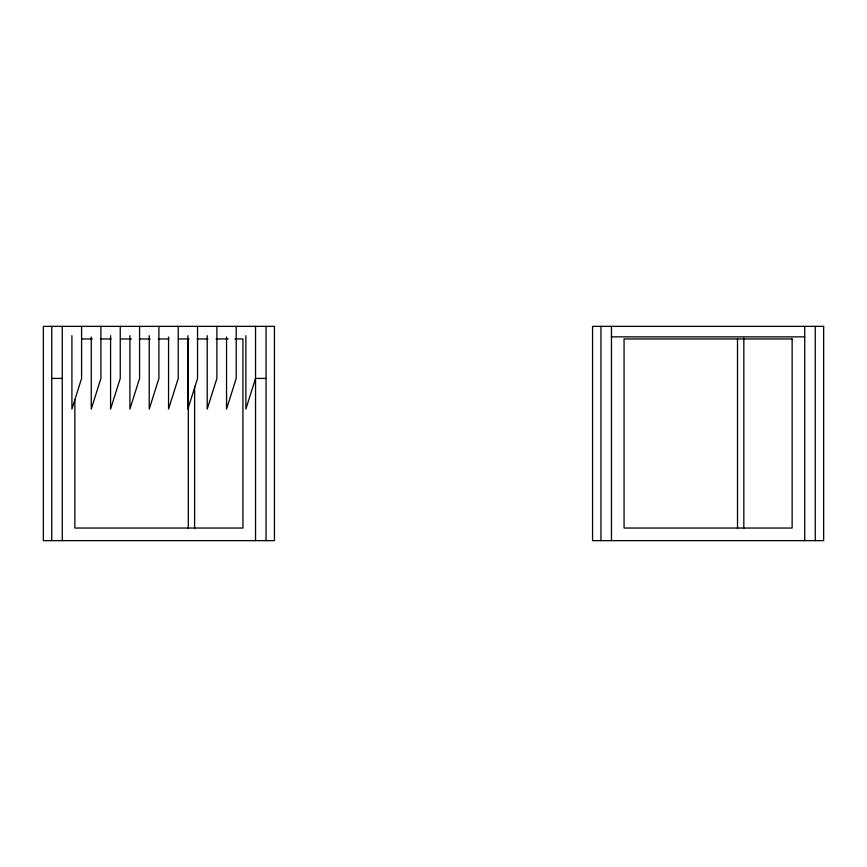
<?xml version="1.0" encoding="UTF-8"?>
<svg xmlns="http://www.w3.org/2000/svg" width="867" height="867" viewBox="0 0 867 867"><rect width="100%" height="100%" fill="white"/><g stroke="black" fill="none" stroke-linecap="round" stroke-linejoin="round"><path stroke-width="1.3" d="M611.463 336.862L804.739 336.862M81.585 338.964L92.346 338.964M100.409 338.964L111.16 338.964M120.578 338.964L131.329 338.964M139.403 338.964L150.154 338.964M158.227 338.964L168.978 338.964M178.396 338.964L189.147 338.964M197.21 338.964L207.972 338.964M216.035 338.964L228.14 338.964M234.859 338.964L242.933 338.964L242.933 528.036L74.865 528.036L74.865 399.741M51.749 378.424L62.261 378.424M266.039 378.424L255.537 378.424L245.87 409.072L245.87 335.692M815.251 326.36L815.251 540.64M804.739 326.36L804.739 540.64M743.821 338.065L743.821 528.491M737.514 338.488L737.514 528.512M611.463 326.36L611.463 540.64M600.961 326.36L600.961 540.64M266.039 326.36L266.039 540.64M255.537 326.36L255.537 540.64M236.203 326.36L236.203 378.424L226.547 409.072L226.547 337.035M216.88 326.36L216.88 378.424L207.213 409.072L207.213 335.692M197.546 326.36L197.546 378.424L187.89 409.072L187.89 335.692M194.609 386.682L194.609 528.491M188.312 338.488L188.312 528.512M178.223 326.36L178.223 378.424L168.556 409.072L168.556 337.035M158.899 326.36L158.899 378.424L149.232 409.072L149.232 335.692M139.565 326.36L139.565 378.424L129.909 409.072L129.909 335.692M120.242 326.36L120.242 378.424L110.575 409.072L110.575 335.692M100.908 326.36L100.908 378.424L91.252 409.072L91.252 337.035M81.585 326.36L81.585 378.424L71.918 409.072L71.918 335.692M62.261 326.36L62.261 540.64M51.749 326.36L51.749 540.64M274.438 326.36L43.35 326.36L43.35 540.64L274.438 540.64L274.438 326.36M823.65 326.36L592.562 326.36L592.562 540.64L823.65 540.64L823.65 326.36M792.135 338.964L624.067 338.964L624.067 528.036L792.135 528.036L792.135 338.964"/></g></svg>
